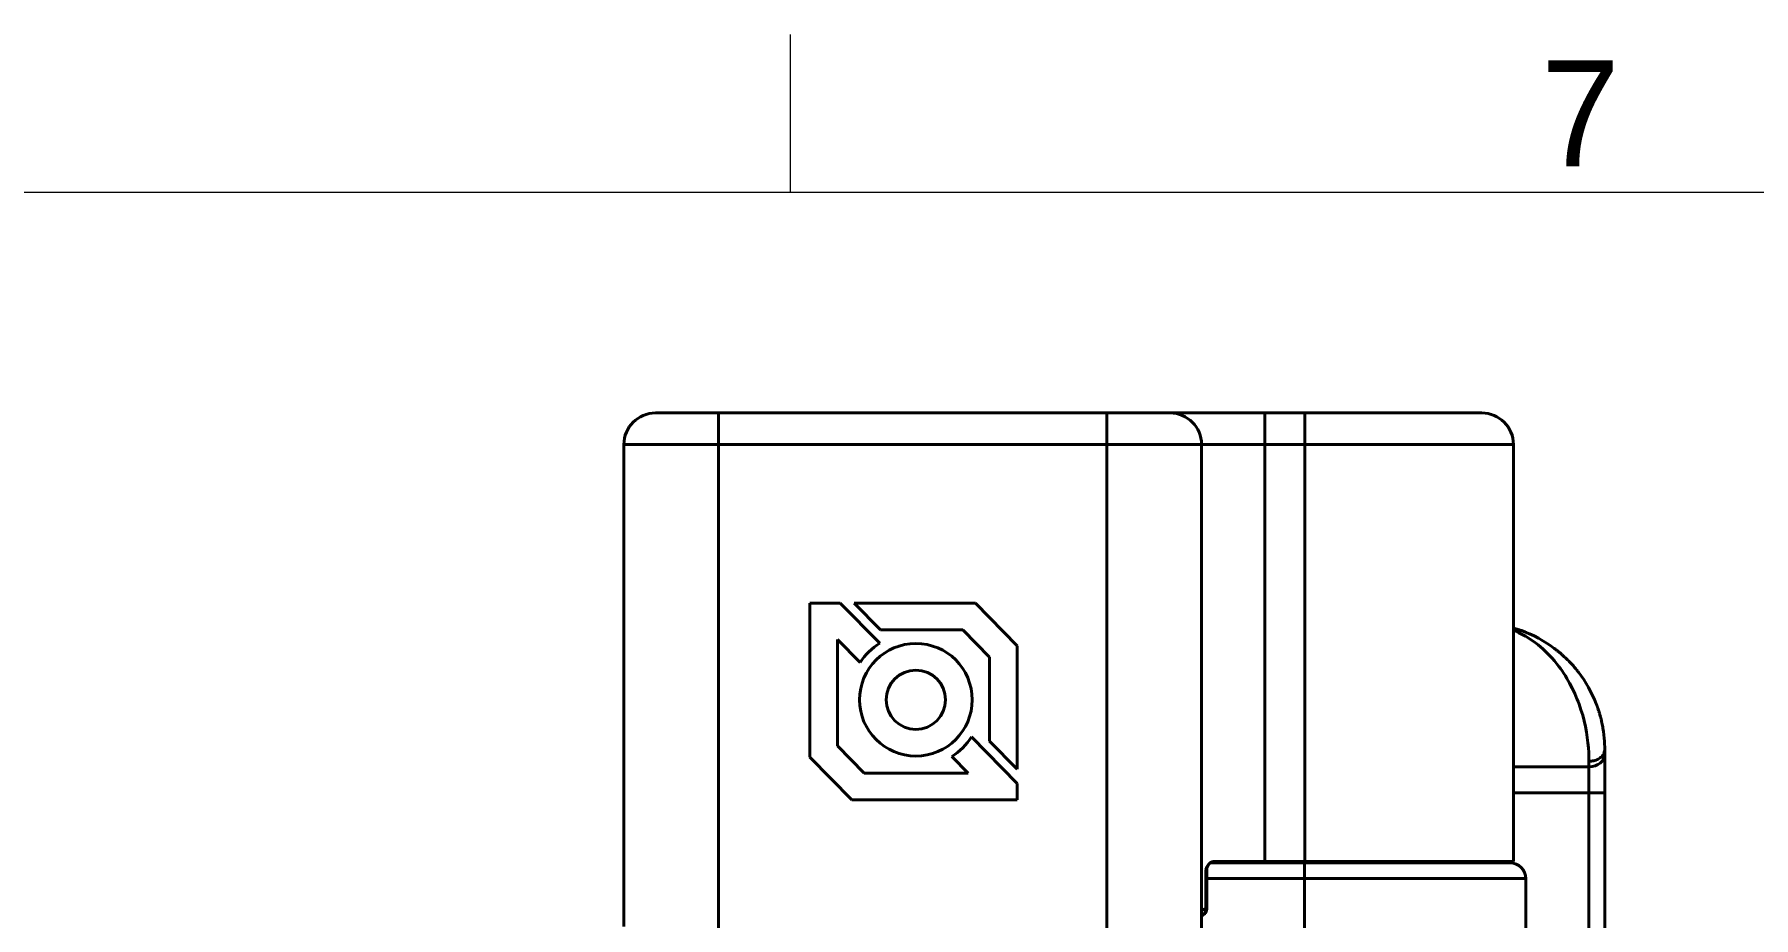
# Model space of a CAD drawing. Header units: millimetres. Extents: x 15 to 415, y 5 to 292.
# Drawn here: x 291.1 to 345.5, y 264 to 292 of the extents above; entities that cross this region are included whole.
import ezdxf

# ---------------------------------------------------------------- set-up
doc = ezdxf.new("R2010")
doc.units = ezdxf.units.MM
doc.layers.add('Border', color=7, linetype='Continuous')
doc.layers.add('Geometries', color=7, linetype='Continuous')
doc.styles.add('Shapr0', font='txt', dxfattribs={"height": 3.3495})

msp = doc.modelspace()

# ---------------------------------------------------------------- linework, layer by layer
at = {"layer": 'Border', "linetype": 'Continuous', "lineweight": 15}
for p, q in [((315, 287), (315, 292)), ((410, 287), (20, 287))]:
    msp.add_line(p, q, dxfattribs=at)
at = {"layer": 'Geometries', "linetype": 'Continuous', "lineweight": 40}
for p, q in [((312.731, 280.019), (310.731, 280.019)), ((325.014, 280.019), (312.731, 280.019)), ((312.731, 279.019), (312.731, 280.019)), ((325.014, 280.019), (325.014, 279.019)), ((327.014, 280.019), (325.014, 280.019)), ((330.014, 280.019), (327.014, 280.019)), ((330.014, 279.019), (330.014, 280.019)), ((331.284, 280.019), (330.014, 280.019)), ((331.284, 279.019), (331.284, 280.019)), ((336.884, 280.019), (331.284, 280.019)), ((309.731, 279.019), (309.731, 263.765)), ((309.731, 279.019), (312.731, 279.019)), ((312.731, 258.363), (312.731, 279.019)), ((312.731, 279.019), (325.014, 279.019)), ((325.014, 279.019), (325.014, 258.363)), ((325.014, 279.019), (328.014, 279.019)), ((328.014, 279.019), (328.014, 264.247)), ((328.014, 279.019), (330.014, 279.019)), ((330.014, 265.819), (330.014, 279.019)), ((330.014, 279.019), (331.284, 279.019)), ((331.284, 279.019), (331.284, 265.819)), ((331.284, 279.019), (337.884, 279.019)), ((337.884, 273.213), (337.884, 279.019)), ((315.617, 269.126), (315.617, 274.003)), ((315.617, 274.003), (316.581, 274.003)), ((316.581, 274.003), (317.834, 272.728)), ((317.852, 273.156), (317.018, 274)), ((317.018, 274), (320.859, 274)), ((320.859, 274), (322.183, 272.653)), ((320.461, 273.156), (317.852, 273.156)), ((321.307, 272.293), (320.461, 273.156)), ((337.884, 273.143), (337.884, 273.213)), ((337.884, 268.818), (337.884, 273.143)), ((316.488, 272.849), (316.493, 269.487)), ((317.205, 272.125), (316.488, 272.849)), ((322.183, 272.653), (322.183, 268.74)), ((321.307, 269.633), (321.307, 272.293)), ((340.711, 270.07), (340.693, 270.165)), ((316.493, 269.487), (317.34, 268.621)), ((320.735, 269.763), (322.183, 268.29)), ((322.183, 268.74), (321.307, 269.633)), ((340.773, 269.228), (340.773, 269.369)), ((316.946, 267.777), (315.617, 269.126)), ((320.631, 268.621), (320.114, 269.145)), ((337.884, 268.818), (340.273, 268.818)), ((337.884, 267.997), (337.884, 268.818)), ((340.273, 268.994), (340.273, 268.818)), ((340.273, 268.818), (340.273, 267.997)), ((340.773, 267.997), (340.773, 269.228)), ((317.34, 268.621), (320.631, 268.621)), ((322.183, 268.29), (322.183, 267.777)), ((322.183, 267.777), (316.946, 267.777)), ((337.884, 267.997), (340.273, 267.997)), ((337.884, 265.819), (337.884, 267.997)), ((340.273, 267.997), (340.273, 255.369)), ((340.273, 267.997), (340.773, 267.997)), ((340.773, 255.369), (340.773, 267.997)), ((328.148, 265.569), (328.148, 264.33)), ((328.148, 265.569), (328.181, 265.569)), ((328.181, 265.281), (328.181, 265.569)), ((331.276, 265.781), (328.289, 265.781)), ((328.385, 265.819), (330.014, 265.819)), ((331.284, 265.819), (330.014, 265.819)), ((331.276, 265.781), (331.276, 265.281)), ((334.734, 265.781), (331.276, 265.781)), ((334.734, 265.819), (331.284, 265.819)), ((334.734, 265.781), (334.734, 265.819)), ((337.884, 265.819), (334.734, 265.819)), ((337.776, 265.781), (334.734, 265.781)), ((328.181, 265.281), (331.276, 265.281)), ((328.181, 264.337), (328.181, 265.281)), ((331.276, 265.281), (331.276, 255.713)), ((331.276, 265.281), (338.276, 265.281)), ((338.276, 259.979), (338.276, 265.281)), ((328.014, 264.247), (328.014, 264.101)), ((328.014, 264.101), (328.014, 264.099)), ((328.014, 264.099), (328.014, 262.809))]:
    msp.add_line(p, q, dxfattribs=at)
at = {"layer": 'Geometries', "linetype": 'Continuous', "lineweight": 40, "flags": 128}
for points in [[(338.087, 273.148), (338.069, 273.155), (338.034, 273.166), (337.998, 273.178), (337.962, 273.189), (337.926, 273.201), (337.889, 273.212), (337.884, 273.213)], [(338.087, 273.147), (337.924, 273.2), (337.884, 273.212)], [(337.884, 273.143), (337.954, 273.113), (338.058, 273.064), (338.162, 273.01), (338.266, 272.952), (338.346, 272.903), (338.426, 272.851), (338.505, 272.797), (338.584, 272.739), (338.662, 272.678), (338.738, 272.616), (338.813, 272.55), (338.888, 272.482), (338.961, 272.41), (339.035, 272.334), (339.108, 272.255), (339.18, 272.173), (339.251, 272.087), (339.32, 271.998), (339.373, 271.926), (339.425, 271.852), (339.477, 271.776), (339.527, 271.698), (339.576, 271.618)], [(338.257, 273.085), (338.256, 273.085), (338.25, 273.088), (338.244, 273.09), (338.216, 273.101), (338.19, 273.111), (338.164, 273.121), (338.133, 273.132), (338.101, 273.143), (338.087, 273.148)], [(338.257, 273.084), (338.249, 273.087), (338.087, 273.147), (338.087, 273.147)], [(338.285, 273.074), (338.283, 273.074), (338.281, 273.075), (338.278, 273.077), (338.274, 273.078), (338.27, 273.08), (338.266, 273.081), (338.261, 273.083), (338.257, 273.085)], [(339.209, 272.542), (339.175, 272.568), (339.063, 272.649), (338.95, 272.725), (338.813, 272.81), (338.674, 272.889), (338.534, 272.961), (338.392, 273.027), (338.257, 273.084)], [(339.941, 271.814), (339.939, 271.816), (339.938, 271.819), (339.936, 271.821), (339.935, 271.822), (339.934, 271.823), (339.933, 271.825), (339.931, 271.827), (339.93, 271.829), (339.926, 271.833), (339.923, 271.838), (339.918, 271.844), (339.913, 271.851), (339.907, 271.858), (339.9, 271.867), (339.893, 271.875), (339.886, 271.884), (339.879, 271.893), (339.859, 271.917), (339.838, 271.942), (339.819, 271.965), (339.8, 271.988), (339.779, 272.011), (339.759, 272.035), (339.737, 272.059), (339.714, 272.084), (339.691, 272.108), (339.668, 272.133), (339.645, 272.157), (339.621, 272.181), (339.598, 272.205), (339.563, 272.238), (339.529, 272.272), (339.493, 272.304), (339.458, 272.337), (339.439, 272.354), (339.42, 272.37), (339.401, 272.387), (339.383, 272.403), (339.365, 272.418), (339.348, 272.433), (339.331, 272.446), (339.315, 272.459), (339.299, 272.472), (339.285, 272.484), (339.271, 272.495), (339.257, 272.506), (339.249, 272.512), (339.24, 272.519), (339.232, 272.525), (339.225, 272.531), (339.218, 272.536), (339.212, 272.541), (339.207, 272.544)], [(339.576, 271.618), (339.662, 271.465), (339.744, 271.306), (339.822, 271.142), (339.894, 270.974), (339.929, 270.884)], [(339.929, 270.884), (339.96, 270.802), (340.02, 270.627), (340.074, 270.451), (340.121, 270.273), (340.16, 270.096), (340.193, 269.92), (340.219, 269.748), (340.24, 269.581), (340.255, 269.421), (340.265, 269.269), (340.271, 269.126), (340.273, 268.994)], [(340.658, 270.32), (340.655, 270.333), (340.65, 270.354), (340.645, 270.375), (340.639, 270.395), (340.634, 270.415), (340.628, 270.438), (340.622, 270.461), (340.615, 270.483), (340.609, 270.504), (340.602, 270.528), (340.595, 270.551), (340.588, 270.574), (340.581, 270.595), (340.574, 270.616), (340.569, 270.632), (340.564, 270.648), (340.559, 270.662), (340.554, 270.677), (340.549, 270.69), (340.545, 270.7), (340.542, 270.71), (340.539, 270.72), (340.535, 270.728), (340.532, 270.737), (340.529, 270.745), (340.526, 270.753), (340.524, 270.76), (340.521, 270.768), (340.518, 270.776), (340.515, 270.784), (340.512, 270.79), (340.51, 270.795), (340.508, 270.8), (340.508, 270.802), (340.507, 270.804), (340.506, 270.806), (340.506, 270.807), (340.505, 270.809), (340.505, 270.81), (340.504, 270.812), (340.504, 270.813)], [(340.692, 270.166), (340.689, 270.182), (340.684, 270.203), (340.68, 270.224), (340.675, 270.246), (340.67, 270.269), (340.665, 270.292), (340.66, 270.312), (340.658, 270.32)], [(340.773, 269.369), (340.772, 269.452), (340.769, 269.54), (340.764, 269.632), (340.757, 269.729), (340.747, 269.829), (340.733, 269.932), (340.717, 270.038), (340.711, 270.07)], [(340.273, 268.994), (340.312, 268.995), (340.351, 268.999), (340.39, 269.005), (340.428, 269.013), (340.464, 269.023), (340.5, 269.035), (340.534, 269.05), (340.567, 269.066), (340.598, 269.084), (340.627, 269.104), (340.653, 269.126), (340.678, 269.149), (340.699, 269.173), (340.719, 269.199), (340.735, 269.226), (340.749, 269.253), (340.759, 269.282), (340.767, 269.311), (340.772, 269.34), (340.773, 269.369)], [(328.228, 265.714), (328.221, 265.705), (328.211, 265.689), (328.201, 265.673), (328.192, 265.657), (328.183, 265.64), (328.171, 265.618), (328.16, 265.595), (328.149, 265.571), (328.148, 265.569)], [(328.289, 265.781), (328.284, 265.778), (328.275, 265.769), (328.265, 265.76), (328.256, 265.75), (328.247, 265.739), (328.238, 265.728), (328.23, 265.717), (328.228, 265.714)], [(328.385, 265.819), (328.376, 265.819), (328.367, 265.818), (328.358, 265.816), (328.349, 265.814), (328.341, 265.811), (328.332, 265.808), (328.324, 265.804), (328.315, 265.799), (328.305, 265.793), (328.294, 265.786), (328.289, 265.781)], [(328.148, 264.33), (328.134, 264.326), (328.121, 264.323), (328.109, 264.319), (328.098, 264.316), (328.087, 264.312), (328.077, 264.308), (328.068, 264.304), (328.06, 264.3), (328.053, 264.296), (328.046, 264.292), (328.04, 264.288), (328.034, 264.284), (328.028, 264.279), (328.024, 264.274), (328.02, 264.269), (328.017, 264.263), (328.015, 264.258), (328.014, 264.252), (328.014, 264.247)], [(328.148, 264.33), (328.148, 264.316), (328.147, 264.302), (328.146, 264.288), (328.143, 264.274), (328.14, 264.261), (328.137, 264.247), (328.132, 264.235), (328.128, 264.222), (328.122, 264.21), (328.116, 264.198), (328.109, 264.186), (328.101, 264.175), (328.093, 264.164), (328.085, 264.154), (328.075, 264.144), (328.066, 264.135), (328.055, 264.127), (328.045, 264.119), (328.033, 264.112), (328.022, 264.105), (328.014, 264.101)], [(328.014, 264.099), (328.014, 264.099), (328.017, 264.1), (328.021, 264.102), (328.026, 264.104), (328.03, 264.106), (328.034, 264.107), (328.037, 264.109), (328.04, 264.11), (328.042, 264.111), (328.044, 264.113), (328.046, 264.114), (328.048, 264.115), (328.051, 264.116), (328.054, 264.118), (328.056, 264.119), (328.059, 264.121), (328.061, 264.122), (328.063, 264.123), (328.066, 264.125), (328.068, 264.127), (328.071, 264.129), (328.074, 264.131), (328.081, 264.136), (328.088, 264.141), (328.095, 264.147), (328.099, 264.151), (328.103, 264.155), (328.107, 264.158), (328.11, 264.161), (328.113, 264.164), (328.115, 264.166), (328.117, 264.168), (328.118, 264.17), (328.12, 264.172), (328.122, 264.175), (328.124, 264.177), (328.128, 264.182), (328.132, 264.187), (328.134, 264.19)], [(328.134, 264.19), (328.136, 264.193), (328.14, 264.199), (328.145, 264.207), (328.149, 264.214), (328.153, 264.222), (328.157, 264.23), (328.163, 264.242), (328.167, 264.254), (328.171, 264.267), (328.174, 264.279), (328.176, 264.288), (328.178, 264.297), (328.179, 264.306), (328.18, 264.316), (328.181, 264.326), (328.181, 264.337)], [(328.181, 264.337), (328.181, 264.336), (328.18, 264.335), (328.177, 264.334), (328.174, 264.333), (328.169, 264.332), (328.163, 264.331), (328.156, 264.33), (328.148, 264.33)]]:
    msp.add_lwpolyline(points, dxfattribs=at)
at = {"layer": 'Geometries', "linetype": 'Continuous', "lineweight": 40}
for radius in [1.782, 0.937]:
    msp.add_circle((318.972, 270.941), radius, dxfattribs=at)
for centre, radius, start, end in [((310.731, 279.019), 1, 90, 180), ((327.014, 279.019), 1, 0, 90), ((336.884, 279.019), 1, 0, 90), ((318.958, 270.927), 2.124, 121.9779, 145.6536), ((336.773, 269.369), 4, 21.1514, 37.6606), ((318.958, 270.927), 2.124, 302.9644, 326.7816), ((328.431, 265.569), 0.25, 144.5635, 180), ((337.776, 265.281), 0.5, 0, 90)]:
    msp.add_arc(centre, radius, start, end, dxfattribs=at)
msp.add_ellipse((340.273, 269.228), major_axis=(0.5, 0), ratio=0.820652, start_param=4.712389, end_param=6.283185, dxfattribs=at)

# ---------------------------------------------------------------- texts
at = {"layer": 'Border', "linetype": 'Continuous', "lineweight": 15, "insert": (340, 287.825), "char_height": 3.349, "width": 3.3495, "attachment_point": 8, "style": 'Shapr0'}
msp.add_mtext('7', dxfattribs=at)

doc.saveas('drawing.dxf')
